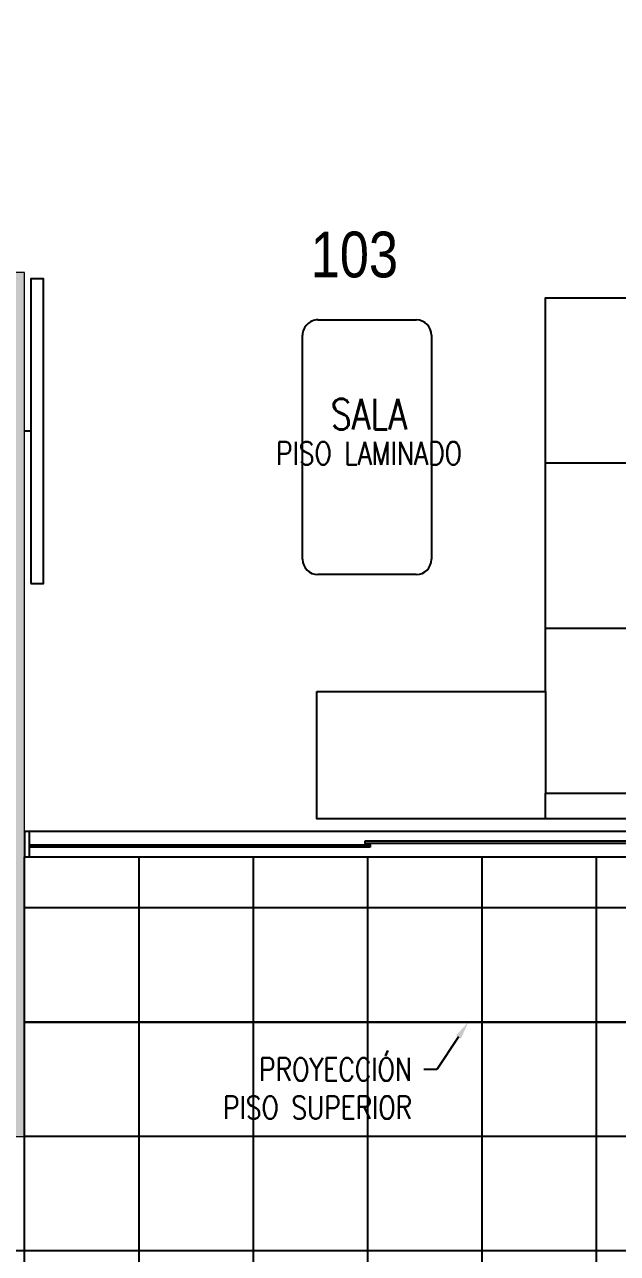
# Model space of a CAD drawing. Header units: millimetres. Extents: x 98 to 155, y -181 to 127.
# Drawn here: x 107.643 to 109.976, y 108.801 to 113.637 of the extents above; entities that cross this region are included whole.
import ezdxf
from ezdxf import colors
from ezdxf.entities.mleader import LeaderData, LeaderLine
from ezdxf.enums import TextEntityAlignment as Align
from ezdxf.math import Vec2, Vec3

# ---------------------------------------------------------------- set-up
doc = ezdxf.new("R2010")
doc.units = ezdxf.units.MM
doc.header["$LTSCALE"] = 15
doc.linetypes.add('X-REF_DP_Arquitectura$0$HIDDEN', pattern=[0.375, 0.25, -0.125])
doc.layers.get('0').update_dxf_attribs({"color": 250})
for name, color, linetype in [('A-HATCH', 250, 'Continuous'), ('A-MOBILIARIO', 250, 'Continuous'), ('A-MURO BAJO', 250, 'Continuous'), ('A-NUMERACIONDEP', 251, 'Continuous'), ('A-TEXTO-ACABADO PISO', 250, 'Continuous'), ('A_50_TextoAmbiente', 252, 'Continuous'), ('A_50_TextoIndicaciones', 250, 'Continuous'), ('A_50_Vigas', 250, 'X-REF_DP_Arquitectura$0$HIDDEN'), ('A_60_HatchEstructuras', 250, 'Continuous'), ('DLP_MOBILIARIO FIJO', 250, 'Continuous'), ('L6 Linea fina', 141, 'Continuous')]:
    doc.layers.add(name, color=color, linetype=linetype)
doc.layers.add('A_20_Estructuras', color=250, linetype='Continuous', lineweight=18)
doc.styles.add('JNV ING', font='romans.shx', dxfattribs={"width": 0.7, "oblique": 8, "height": 0.15})
doc.styles.add('R80', font='ARIALN.TTF', dxfattribs={"height": 2.03})
doc.styles.add('ROMANS', font='romans.shx', dxfattribs={"width": 0.8})
doc.styles.add('TXT_COTAS', font='romans.shx', dxfattribs={"width": 0.8})

# ---------------------------------------------------------------- blocks, each defined once
blk = doc.blocks.new('ESTRUC_P1')
at = {"layer": 'A_60_HatchEstructuras'}
h = blk.add_hatch(color=256, dxfattribs=at)
h.dxf.hatch_style = 1
h.paths.add_polyline_path([(2.7, -10.45), (2.55, -10.45), (2.55, -13.85), (2.7, -13.85)])
h.paths.add_polyline_path([(1.75, -10.45), (0, -10.45), (0, -13.85), (1.35, -13.85), (1.35, -13.7), (0.15, -13.7), (0.15, -10.6), (1.75, -10.6)])
h.paths.add_polyline_path([(4.65, -10.45), (3.5, -10.45), (3.5, -10.6), (4.5, -10.6), (4.5, -13.7), (3.9, -13.7), (3.9, -13.85), (4.65, -13.85)])
at = {"layer": 'A_20_Estructuras'}
blk.add_lwpolyline([(4.65, -10.45), (3.5, -10.45), (3.5, -10.6), (4.5, -10.6), (4.5, -13.7), (3.9, -13.7), (3.9, -13.85), (4.65, -13.85)], close=True, dxfattribs=at)
at = {"layer": 'A_50_Vigas'}
blk.add_line((4.65, -13.4), (7.35, -13.4), dxfattribs=at)
blk = doc.blocks.new('MESA CENTRO')
for p, q in [((-0.1937, 0), (0.1937, 0)), ((-0.2537, -0.9421), (-0.2537, -0.06)), ((0.2537, -0.06), (0.2537, -0.9421)), ((0.1937, -1.0021), (-0.1937, -1.0021))]:
    blk.add_line(p, q)
for centre, start, end in [((-0.1937, -0.06), 90, 180), ((0.1937, -0.06), 0, 90), ((-0.1937, -0.9421), 180, 270), ((0.1937, -0.9421), 270, 0)]:
    blk.add_arc(centre, 0.06, start, end)
blk = doc.blocks.new('SOFA SEC')
for p, q in [((0, 0.65), (0.1, 0.65)), ((0.1, 0.65), (0.1, 0.1)), ((0.5, 0.65), (0.1, 0.65)), ((0.75, 0.65), (0.75, 0.1)), ((1.4, 0.65), (1.4, 0.1)), ((0.1, 0.1), (2.05, 0.1))]:
    blk.add_line(p, q)
blk.add_lwpolyline([(0.5, 1.55), (0.5, 0.65), (2.05, 0.65), (2.05, 0), (0, 0), (0, 1.55)], close=True)
blk = doc.blocks.new('A$C67C01FD6')
blk.add_line((0.025, 0), (0, 0))
blk.add_lwpolyline([(0.025, 0.6), (0.075, 0.6), (0.075, -0.6), (0.025, -0.6), (0.025, 0.6)])
blk = doc.blocks.new('_Dot')
at = {"color": 0, "linetype": 'ByBlock', "lineweight": -2}
blk.add_line((-0.5, 0), (-1, 0), dxfattribs=at)
at = {"color": 0, "linetype": 'ByBlock', "const_width": 0.5}
blk.add_lwpolyline([(-0.25, 0, 1), (0.25, 0, 1)], format="xyb", close=True, dxfattribs=at)
blk = doc.blocks.new('Vent SSHH F1')
at = {"layer": 'L6 Linea fina'}
ml = blk.add_multileader_mtext('Standard', dxfattribs=at)
ml.set_content('{\\LEA-01}\\PEXTRACTOR AXIAL\\P100 CFM Y 0.05" C.A.\\P18W/220V/1F/60Hz', color=12, style='JNV ING')
ml.set_leader_properties(color=256, linetype='ByLayer', lineweight=-1)
ml.build(insert=Vec2(0, 0))
ml.multileader.update_dxf_attribs({"dogleg_length": 0.05, "arrow_head_size": 0.15})
ctx = ml.context
ctx.base_point, ctx.char_height, ctx.arrow_head_size, ctx.landing_gap_size, ctx.plane_origin = Vec3(2.1635, -3.6839, 0), 0.15, 0.15, 0.07, Vec3(4.5707, -4.2864, 0)
notes = []
notes.append((ctx, [(1, (1, 1, 0), (2.1135, -3.6839, 0), (1, 0), 0.05, [(0, [(1.722, -3.2735, 0)], 0, [])])]))
ctx.mtext.insert, ctx.mtext.flow_direction = Vec3(2.2335, -3.5839, 0), 5
ctx.mtext.has_bg_fill, ctx.mtext.bg_color, ctx.mtext.bg_scale_factor, ctx.mtext.bg_transparency, ctx.mtext.use_window_bg_color = 1, -1027028792, 1.5, 0, 1
for ctx, leaders in notes:
    for number, flags, end, landing, length, lines in leaders:
        leader = LeaderData()
        leader.index, (leader.has_last_leader_line, leader.has_dogleg_vector, leader.attachment_direction) = number, flags
        leader.last_leader_point, leader.dogleg_vector, leader.dogleg_length = Vec3(end), Vec3(landing), length
        for number, points, colour, breaks in lines:
            line = LeaderLine()
            line.index, line.vertices, line.color, line.breaks = number, Vec3.list(points), colors.encode_raw_color(colour), breaks
            leader.lines.append(line)
        ctx.leaders.append(leader)

msp = doc.modelspace()

# ---------------------------------------------------------------- hatches: boundary and pattern name
at = {"layer": 'A-HATCH'}
h = msp.add_hatch(dxfattribs=at)
h.set_pattern_fill('_USER', color=256, scale=0.45, angle=0.0019, double=1, pattern_type=0)
h.set_pattern_definition([(0.002, (107.6432, 109.26157), (-1.5e-05, 0.45), []), (90.002, (107.6432, 109.26157), (-0.45, -1.5e-05), [])])
h.paths.add_polyline_path([(111.9931, 109.2617), (111.9937, 106.4612), (101.7939, 106.4613), (101.7932, 112.0584), (102.9925, 112.0616), (102.9932, 109.2615), (107.6432, 109.2616), (107.6432, 110.3616), (110.3432, 110.3616), (110.3432, 109.2616)])

# ---------------------------------------------------------------- linework, layer by layer
at = {"layer": 'A-MURO BAJO'}
for p, q in [((110.3232, 110.4616, 0), (107.6632, 110.4616, 0)), ((107.6632, 110.3616, 0), (110.3232, 110.3616, 0))]:
    msp.add_line(p, q, dxfattribs=at)
at = {"layer": 'DLP_MOBILIARIO FIJO', "elevation": 0}
for points in [[(107.6632, 110.4616), (107.6432, 110.4616), (107.6432, 110.3616), (107.6632, 110.3616)], [(109.0032, 110.3991), (107.6632, 110.3991), (107.6632, 110.4091), (109.0032, 110.4091)], [(108.9832, 110.4241), (110.3232, 110.4241), (110.3232, 110.4141), (108.9832, 110.4141)]]:
    msp.add_lwpolyline(points, close=True, dxfattribs=at)

# ---------------------------------------------------------------- block references
msp.add_blockref('ESTRUC_P1', (102.9932, 123.1113))
at = {"layer": 'A-MOBILIARIO', "xscale": -1, "rotation": 180}
msp.add_blockref('A$C67C01FD6', (107.6432, 112.0366, 0), dxfattribs=at)
at = {"layer": 'A-MOBILIARIO'}
for name, p, rotation in [('SOFA SEC', (110.3432, 110.5116, 0), 89.99956714789808), ('MESA CENTRO', (108.9905, 111.4724, 0), 179.999977420888)]:
    msp.add_blockref(name, p, dxfattribs=dict(at, rotation=rotation))

# ---------------------------------------------------------------- texts
at = {"layer": 'A-TEXTO-ACABADO PISO', "insert": (108.9984, 111.9946, 0), "char_height": 0.09, "attachment_point": 2, "rotation": 0, "style": 'ROMANS'}
msp.add_mtext_dynamic_manual_height_columns('PISO LAMINADO', width=1.034523, gutter_width=12.5, heights=[0], dxfattribs=at)
at = {"layer": 'A_50_TextoAmbiente', "style": 'ROMANS', "width": 0.8}
msp.add_text('SALA', height=0.12, dxfattribs=at).set_placement((108.9983, 112.0436, 0), align=Align.CENTER)

# ---------------------------------------------------------------- leaders
at = {"layer": 'A-NUMERACIONDEP'}
ml = msp.add_multileader_mtext('Standard', dxfattribs=at)
ml.set_content('103', color=256, style='R80')
ml.set_leader_properties(color=256)
ml.set_arrow_properties(name='DOT')
ml.build(insert=Vec2(0, 0))
ml.multileader.update_dxf_attribs({"leader_type": 0, "has_text_frame": 1, "text_left_attachment_type": 2, "text_right_attachment_type": 2, "dogleg_length": 0.36, "arrow_head_size": 0.06, "scale": 0.06})
ctx = ml.context
ctx.base_point, ctx.scale, ctx.char_height, ctx.arrow_head_size, ctx.landing_gap_size, ctx.plane_origin = Vec3(108.7246, 112.7299), 0.06, 0.18, 0.06, 0.06, Vec3(107.3935, 112.7255)
ctx.left_attachment, ctx.right_attachment, ctx.text_align_type = 2, 2, 1
notes = []
notes.append((ctx, [(0, (1, 1, 0), (109.2483, 112.7299), (-1, 0), 0.0917, [(0, [(109.5349, 113.0788)], 0, [])])]))
ctx.mtext.insert, ctx.mtext.width, ctx.mtext.alignment, ctx.mtext.flow_direction = Vec3(108.9406, 112.8218), 0.461923, 2, 5
at = {"layer": 'A_50_TextoIndicaciones'}
ml = msp.add_multileader_mtext('Standard', dxfattribs=at)
ml.set_content('\\pxsm1,qr,t16;PROYECCIÓN PISO SUPERIOR', color=256, style='TXT_COTAS')
ml.set_leader_properties(color=256)
ml.build(insert=Vec2(0, 0))
ml.multileader.update_dxf_attribs({"dogleg_length": 0.05, "arrow_head_size": 0.07})
ctx = ml.context
ctx.base_point, ctx.char_height, ctx.arrow_head_size, ctx.landing_gap_size, ctx.plane_origin = Vec3(108.1951, 109.525, 0), 0.09, 0.07, 0.1, Vec3(108.4345, 108.8603, 0)
notes.append((ctx, [(1, (1, 1, 0), (109.2645, 109.525, 0), (-1, 0), 0.05, [(0, [(109.3893, 109.7113, 0)], 0, [])])]))
ctx.mtext.insert, ctx.mtext.width, ctx.mtext.defined_height, ctx.mtext.flow_direction = Vec3(108.2951, 109.57, 0), 0.872823, 0.8046, 5
for ctx, leaders in notes:
    for number, flags, end, landing, length, lines in leaders:
        leader = LeaderData()
        leader.index, (leader.has_last_leader_line, leader.has_dogleg_vector, leader.attachment_direction) = number, flags
        leader.last_leader_point, leader.dogleg_vector, leader.dogleg_length = Vec3(end), Vec3(landing), length
        for number, points, colour, breaks in lines:
            line = LeaderLine()
            line.index, line.vertices, line.color, line.breaks = number, Vec3.list(points), colors.encode_raw_color(colour), breaks
            leader.lines.append(line)
        ctx.leaders.append(leader)

# ---------------------------------------------------------------- next in the draw order: block references
at = {"layer": 'L6 Linea fina'}
msp.add_blockref('Vent SSHH F1', (104.7432, 118.6613), dxfattribs=at)

doc.saveas('drawing.dxf')
